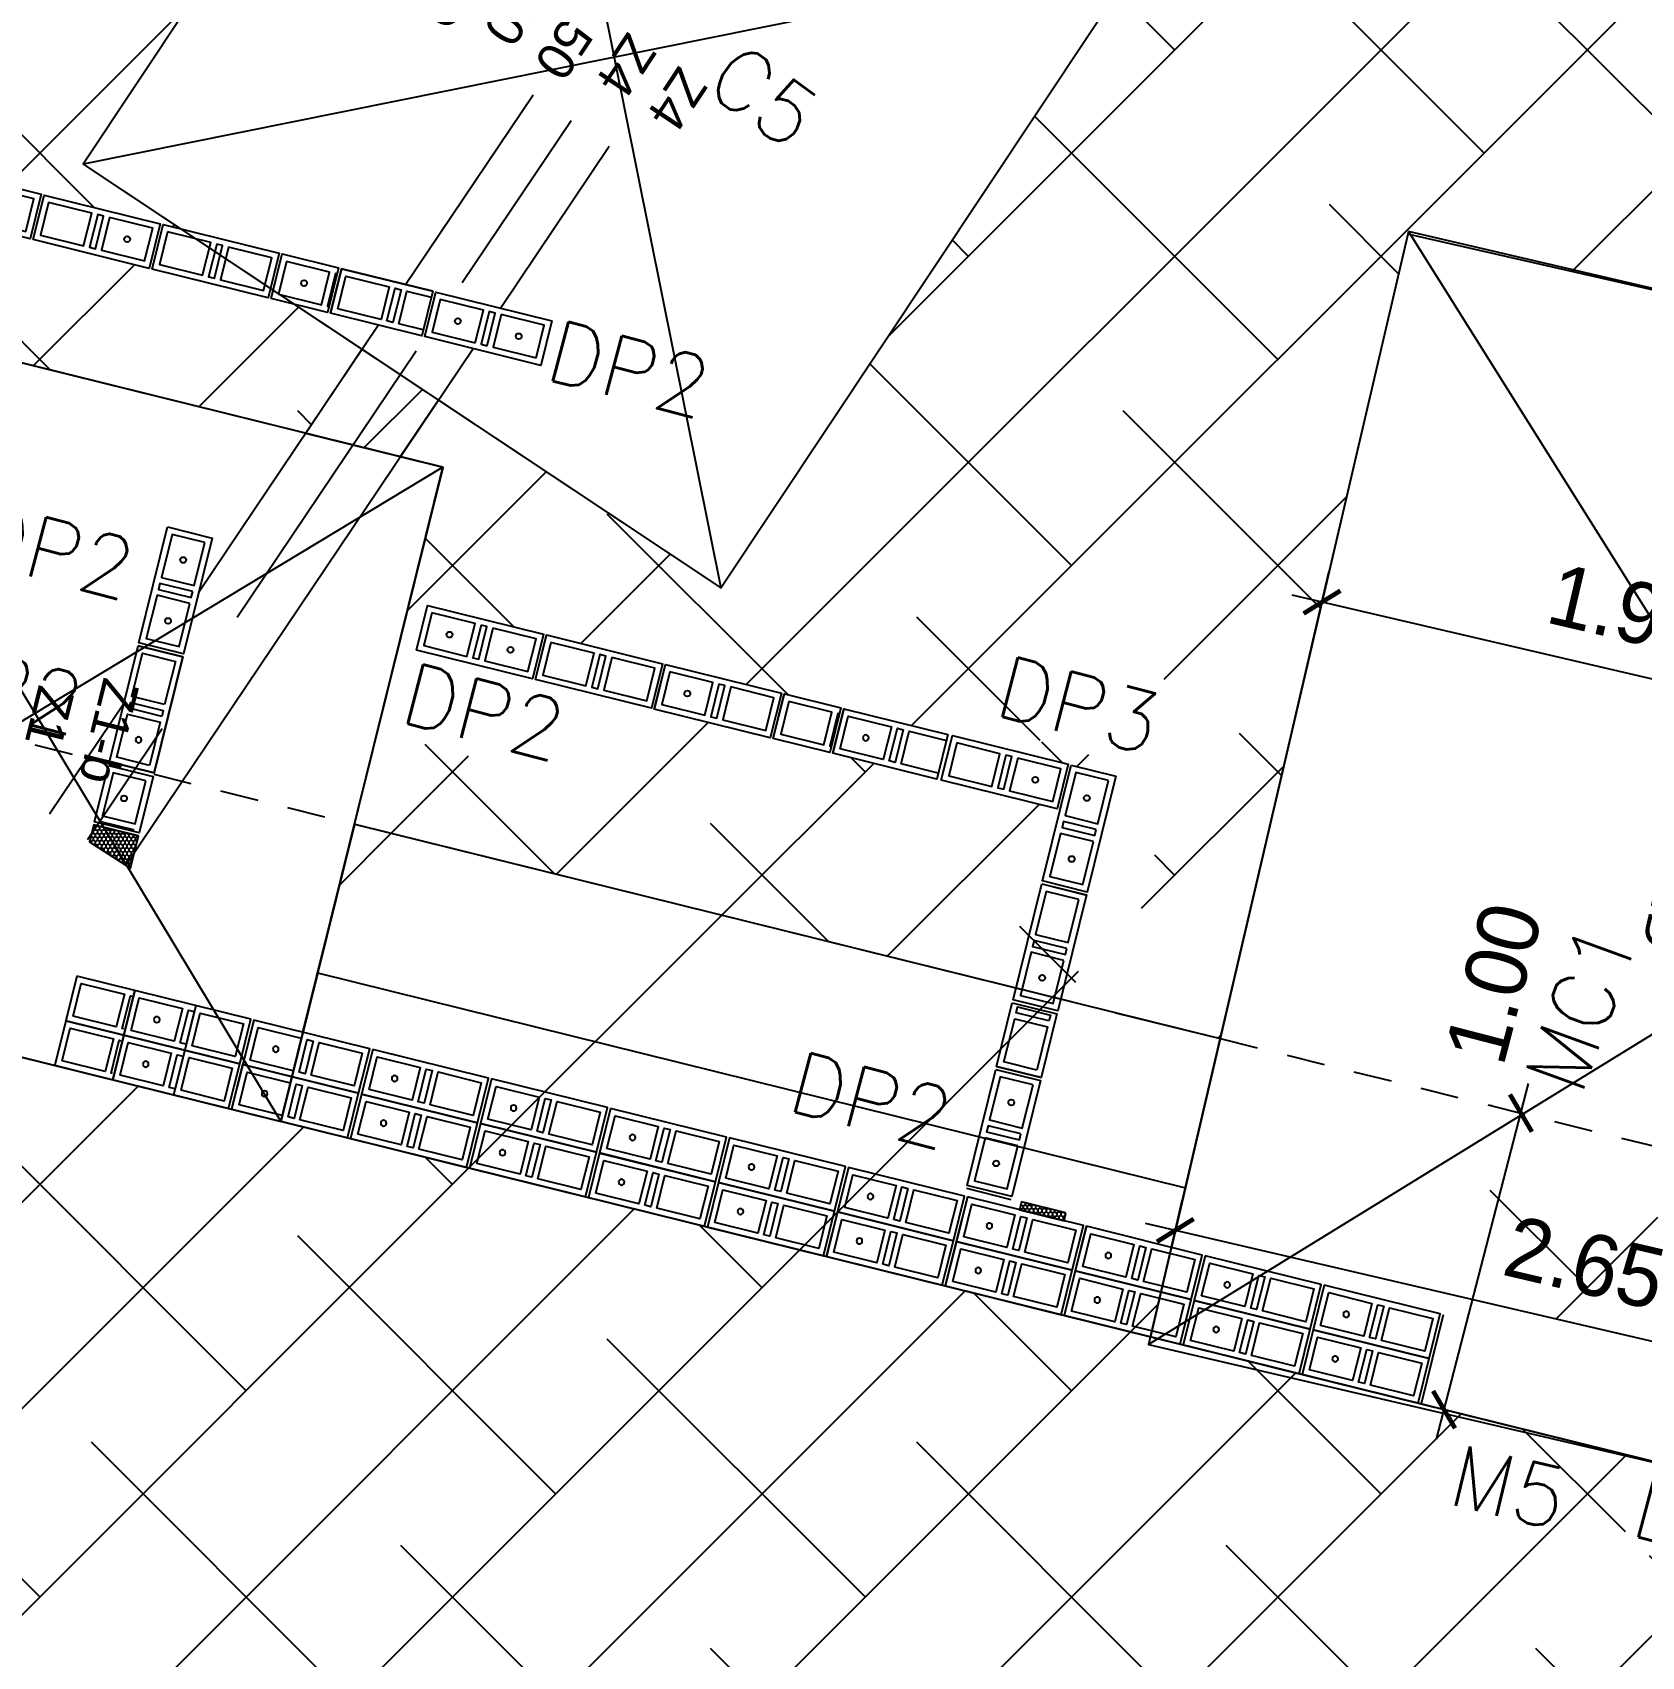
# Model space of a CAD drawing. Header units: metres. Extents: x -33.7 to 12.8, y -17.6 to 9.1.
# Drawn here: x -26.96 to -21.71, y -10.97 to -5.67 of the extents above; entities that cross this region are included whole.
import ezdxf
from ezdxf.enums import TextEntityAlignment as Align
from ezdxf.xclip import XClip

# ---------------------------------------------------------------- set-up
doc = ezdxf.new("R2010")
doc.units = ezdxf.units.M
doc.header["$XCLIPFRAME"] = 2
doc.linetypes.add('HIDDEN', pattern=[0.375, 0.25, -0.125])
for name, color, linetype in [('00', 8, 'Continuous'), ('COTAS', 1, 'Continuous'), ('CUANT-CIMENTACION-SOLERA SA 0.30', 3, 'Continuous'), ('CUANT-CIMENTACION-SOLERA SA 0.30 HUELLA NETA', 3, 'Continuous'), ('CUANT-CIMENTACION-ZAPATAS-Z1', 6, 'Continuous'), ('CUANT-CIMENTACION-ZAPATAS-Z4', 6, 'Continuous'), ('CUANT-CIMENTACION-ZAPATAS-Z6', 6, 'Continuous'), ('CUANT-MURO CONTENCION-CIMIENTO MC1 1.00', 1, 'Continuous'), ('CUANT-MURO CONTENCION-CIMIENTO MC1 1.00 HUELLA', 1, 'Continuous')]:
    doc.layers.add(name, color=color, linetype=linetype)
doc.styles.add('ROMANS', font='romans')
doc.styles.add('ROTULOS', font='GOTHIC.TTF')
doc.styles.get("Standard").update_dxf_attribs({"font": 'arial.ttf'})
doc.dimstyles.new('DIM_100_2', dxfattribs={"dimtxt": 0.2, "dimasz": 0.1, "dimexe": 0.1, "dimexo": 0.1, "dimgap": 0.15, "dimtad": 1, "dimtxsty": 'ROTULOS', "dimblk": 'ARCHTICK', "dimcen": 0.1, "dimdle": 0.1, "dimclrd": 256, "dimclre": 256, "dimclrt": 1, "dimaunit": 1, "dimadec": 3, "dimazin": 3, "dimtfac": 1, "dimtix": 1, "dimtmove": 2, "dimatfit": 0, "dimldrblk": 'FLECHA', "dimfxl": 0.25, "dimtvp": 1, "dimlwd": -1, "dimlwe": -1})

# ---------------------------------------------------------------- blocks, each defined once
blk = doc.blocks.new('*U19')
for points in [[(-0.075, 0.4), (0.075, 0.4), (0.075, 0.01), (-0.075, 0.01)], [(0.055, 0.38), (-0.055, 0.38), (-0.055, 0.235), (0.055, 0.235)], [(0.055, 0.215), (-0.055, 0.215), (-0.055, 0.195), (0.055, 0.195)], [(0.055, 0.175), (-0.055, 0.175), (-0.055, 0.03), (0.055, 0.03)]]:
    blk.add_lwpolyline(points, close=True)
at = {"color": 251}
blk.add_lwpolyline([(-0.075, 0), (0.075, 0)], dxfattribs=at)
at = {"color": 3}
blk.add_circle((0, 0.3075), 0.00953, dxfattribs=at)
blk = doc.blocks.new('*U524')
for points in [[(-0.075, 0.4), (0.075, 0.4), (0.075, 0.205), (-0.075, 0.205)], [(0.055, 0.38), (-0.055, 0.38), (-0.055, 0.235), (0.055, 0.235)]]:
    blk.add_lwpolyline(points, close=True)
blk.add_lwpolyline([(0.055, 0.21), (0.055, 0.215), (-0.055, 0.215), (-0.055, 0.21)])
at = {"color": 251}
blk.add_lwpolyline([(-0.075, 0), (0.075, 0)], dxfattribs=at)
blk = doc.blocks.new('*U525')
for points in [[(-0.075, 0.4), (0.075, 0.4), (0.075, 0.205), (-0.075, 0.205)], [(0.055, 0.38), (-0.055, 0.38), (-0.055, 0.235), (0.055, 0.235)]]:
    blk.add_lwpolyline(points, close=True)
blk.add_lwpolyline([(0.055, 0.21), (0.055, 0.215), (-0.055, 0.215), (-0.055, 0.21)])
at = {"color": 251}
blk.add_lwpolyline([(-0.075, 0), (0.075, 0)], dxfattribs=at)
blk = doc.blocks.new('*U403')
for points in [[(-0.075, 0.4), (0.075, 0.4), (0.075, 0.01), (-0.075, 0.01)], [(0.055, 0.38), (-0.055, 0.38), (-0.055, 0.235), (0.055, 0.235)], [(0.055, 0.215), (-0.055, 0.215), (-0.055, 0.195), (0.055, 0.195)], [(0.055, 0.175), (-0.055, 0.175), (-0.055, 0.03), (0.055, 0.03)]]:
    blk.add_lwpolyline(points, close=True)
at = {"color": 251}
blk.add_lwpolyline([(-0.075, 0), (0.075, 0)], dxfattribs=at)
at = {"color": 3}
for centre in [(0, 0.3075), (0, 0.1025)]:
    blk.add_circle(centre, 0.00953, dxfattribs=at)
blk = doc.blocks.new('*U552')
for points in [[(-0.075, 0.4), (0.075, 0.4), (0.075, 0.01), (-0.075, 0.01)], [(0.055, 0.38), (-0.055, 0.38), (-0.055, 0.235), (0.055, 0.235)], [(0.055, 0.38), (-0.055, 0.38), (-0.055, 0.235), (0.055, 0.235)], [(0.055, 0.215), (-0.055, 0.215), (-0.055, 0.195), (0.055, 0.195)], [(0.055, 0.175), (-0.055, 0.175), (-0.055, 0.03), (0.055, 0.03)]]:
    blk.add_lwpolyline(points, close=True)
blk.add_lwpolyline([(0.055, 0.21), (0.055, 0.215), (-0.055, 0.215), (-0.055, 0.21)])
at = {"color": 251}
blk.add_lwpolyline([(-0.075, 0), (0.075, 0)], dxfattribs=at)
blk = doc.blocks.new('*U350')
for points in [[(-0.075, 0.4), (0.075, 0.4), (0.075, 0.01), (-0.075, 0.01)], [(0.055, 0.38), (-0.055, 0.38), (-0.055, 0.235), (0.055, 0.235)], [(0.055, 0.215), (-0.055, 0.215), (-0.055, 0.195), (0.055, 0.195)], [(0.055, 0.175), (-0.055, 0.175), (-0.055, 0.03), (0.055, 0.03)]]:
    blk.add_lwpolyline(points, close=True)
at = {"color": 251}
blk.add_lwpolyline([(-0.075, 0), (0.075, 0)], dxfattribs=at)
at = {"color": 3}
blk.add_circle((0, 0.3075), 0.00953, dxfattribs=at)
blk = doc.blocks.new('*U351')
for points in [[(-0.075, 0.4), (0.075, 0.4), (0.075, 0.21), (-0.075, 0.21)], [(0.055, 0.38), (-0.055, 0.38), (-0.055, 0.235), (0.055, 0.235)]]:
    blk.add_lwpolyline(points, close=True)
blk.add_lwpolyline([(0.055, 0.21), (0.055, 0.215), (-0.055, 0.215), (-0.055, 0.21)])
at = {"color": 251}
blk.add_lwpolyline([(-0.075, 0.2), (0.075, 0.2)], dxfattribs=at)
blk = doc.blocks.new('*U551')
for points in [[(-0.075, 0.4), (0.075, 0.4), (0.075, 0.01), (-0.075, 0.01)], [(0.055, 0.38), (-0.055, 0.38), (-0.055, 0.235), (0.055, 0.235)], [(0.055, 0.215), (-0.055, 0.215), (-0.055, 0.195), (0.055, 0.195)], [(0.055, 0.175), (-0.055, 0.175), (-0.055, 0.03), (0.055, 0.03)]]:
    blk.add_lwpolyline(points, close=True)
at = {"color": 251}
blk.add_lwpolyline([(-0.075, 0), (0.075, 0)], dxfattribs=at)
at = {"color": 3}
blk.add_circle((0, 0.1025), 0.00953, dxfattribs=at)
blk = doc.blocks.new('*U353')
for points in [[(-0.075, 0.4), (0.075, 0.4), (0.075, 0.01), (-0.075, 0.01)], [(0.055, 0.38), (-0.055, 0.38), (-0.055, 0.235), (0.055, 0.235)], [(0.055, 0.215), (-0.055, 0.215), (-0.055, 0.195), (0.055, 0.195)], [(0.055, 0.175), (-0.055, 0.175), (-0.055, 0.03), (0.055, 0.03)]]:
    blk.add_lwpolyline(points, close=True)
at = {"color": 3}
blk.add_circle((0, 0.3075), 0.00953, dxfattribs=at)
blk = doc.blocks.new('*U355')
for points in [[(-0.075, 0.4), (0.075, 0.4), (0.075, 0.01), (-0.075, 0.01)], [(0.055, 0.38), (-0.055, 0.38), (-0.055, 0.235), (0.055, 0.235)], [(0.055, 0.215), (-0.055, 0.215), (-0.055, 0.195), (0.055, 0.195)], [(0.055, 0.175), (-0.055, 0.175), (-0.055, 0.03), (0.055, 0.03)]]:
    blk.add_lwpolyline(points, close=True)
at = {"color": 251}
blk.add_lwpolyline([(-0.075, 0), (0.075, 0)], dxfattribs=at)
at = {"color": 3}
for centre in [(0, 0.3075), (0, 0.1025)]:
    blk.add_circle(centre, 0.00953, dxfattribs=at)
blk = doc.blocks.new('*U358')
for points in [[(-0.075, 0.4), (0.075, 0.4), (0.075, 0.01), (-0.075, 0.01)], [(0.055, 0.38), (-0.055, 0.38), (-0.055, 0.235), (0.055, 0.235)], [(0.055, 0.215), (-0.055, 0.215), (-0.055, 0.195), (0.055, 0.195)], [(0.055, 0.175), (-0.055, 0.175), (-0.055, 0.03), (0.055, 0.03)]]:
    blk.add_lwpolyline(points, close=True)
at = {"color": 251}
blk.add_lwpolyline([(-0.075, 0), (0.075, 0)], dxfattribs=at)
at = {"color": 3}
blk.add_circle((0, 0.1025), 0.00953, dxfattribs=at)
blk = doc.blocks.new('*U356')
for points in [[(-0.075, 0.4), (0.075, 0.4), (0.075, 0.01), (-0.075, 0.01)], [(0.055, 0.38), (-0.055, 0.38), (-0.055, 0.235), (0.055, 0.235)], [(0.055, 0.215), (-0.055, 0.215), (-0.055, 0.195), (0.055, 0.195)], [(0.055, 0.175), (-0.055, 0.175), (-0.055, 0.03), (0.055, 0.03)]]:
    blk.add_lwpolyline(points, close=True)
at = {"color": 251}
blk.add_lwpolyline([(-0.075, 0), (0.075, 0)], dxfattribs=at)
at = {"color": 3}
for centre in [(0, 0.3075), (0, 0.1025)]:
    blk.add_circle(centre, 0.00953, dxfattribs=at)
blk = doc.blocks.new('*U357')
for points in [[(-0.075, 0.4), (0.075, 0.4), (0.075, 0.01), (-0.075, 0.01)], [(0.055, 0.38), (-0.055, 0.38), (-0.055, 0.235), (0.055, 0.235)], [(0.055, 0.215), (-0.055, 0.215), (-0.055, 0.195), (0.055, 0.195)], [(0.055, 0.175), (-0.055, 0.175), (-0.055, 0.03), (0.055, 0.03)]]:
    blk.add_lwpolyline(points, close=True)
blk = doc.blocks.new('*U458')
for points in [[(-0.075, 0.4), (0.075, 0.4), (0.075, 0.21), (-0.075, 0.21)], [(0.055, 0.38), (-0.055, 0.38), (-0.055, 0.235), (0.055, 0.235)]]:
    blk.add_lwpolyline(points, close=True)
blk.add_lwpolyline([(0.055, 0.21), (0.055, 0.215), (-0.055, 0.215), (-0.055, 0.21)])
at = {"color": 251}
blk.add_lwpolyline([(-0.075, 0.2), (0.075, 0.2)], dxfattribs=at)
at = {"color": 3}
blk.add_circle((0, 0.3075), 0.00953, dxfattribs=at)
blk = doc.blocks.new('*U459')
for points in [[(-0.075, 0.4), (0.075, 0.4), (0.075, 0.01), (-0.075, 0.01)], [(0.055, 0.38), (-0.055, 0.38), (-0.055, 0.235), (0.055, 0.235)], [(0.055, 0.215), (-0.055, 0.215), (-0.055, 0.195), (0.055, 0.195)], [(0.055, 0.175), (-0.055, 0.175), (-0.055, 0.03), (0.055, 0.03)]]:
    blk.add_lwpolyline(points, close=True)
at = {"color": 3}
blk.add_circle((0, 0.3075), 0.00953, dxfattribs=at)
blk = doc.blocks.new('*U348')
for points in [[(-0.075, 0.4), (0.075, 0.4), (0.075, 0.01), (-0.075, 0.01)], [(0.055, 0.38), (-0.055, 0.38), (-0.055, 0.235), (0.055, 0.235)], [(0.055, 0.215), (-0.055, 0.215), (-0.055, 0.195), (0.055, 0.195)], [(0.055, 0.175), (-0.055, 0.175), (-0.055, 0.03), (0.055, 0.03)]]:
    blk.add_lwpolyline(points, close=True)
at = {"color": 251}
blk.add_lwpolyline([(-0.075, 0), (0.075, 0)], dxfattribs=at)
at = {"color": 3}
blk.add_circle((0, 0.3075), 0.00953, dxfattribs=at)
blk = doc.blocks.new('*U555')
for points in [[(-0.075, 0.4), (0.075, 0.4), (0.075, 0.01), (-0.075, 0.01)], [(0.055, 0.38), (-0.055, 0.38), (-0.055, 0.235), (0.055, 0.235)], [(0.055, 0.38), (-0.055, 0.38), (-0.055, 0.235), (0.055, 0.235)], [(0.055, 0.215), (-0.055, 0.215), (-0.055, 0.195), (0.055, 0.195)], [(0.055, 0.175), (-0.055, 0.175), (-0.055, 0.03), (0.055, 0.03)]]:
    blk.add_lwpolyline(points, close=True)
blk.add_lwpolyline([(0.055, 0.21), (0.055, 0.215), (-0.055, 0.215), (-0.055, 0.21)])
at = {"color": 251}
blk.add_lwpolyline([(-0.075, 0), (0.075, 0)], dxfattribs=at)
blk = doc.blocks.new('*U554')
for points in [[(-0.075, 0.4), (0.075, 0.4), (0.075, 0.01), (-0.075, 0.01)], [(0.055, 0.38), (-0.055, 0.38), (-0.055, 0.235), (0.055, 0.235)], [(0.055, 0.215), (-0.055, 0.215), (-0.055, 0.195), (0.055, 0.195)], [(0.055, 0.175), (-0.055, 0.175), (-0.055, 0.03), (0.055, 0.03)]]:
    blk.add_lwpolyline(points, close=True)
at = {"color": 251}
blk.add_lwpolyline([(-0.075, 0), (0.075, 0)], dxfattribs=at)
at = {"color": 3}
blk.add_circle((0, 0.1025), 0.00953, dxfattribs=at)
blk = doc.blocks.new('*U349')
for points in [[(-0.075, 0.4), (0.075, 0.4), (0.075, 0.01), (-0.075, 0.01)], [(0.055, 0.38), (-0.055, 0.38), (-0.055, 0.235), (0.055, 0.235)], [(0.055, 0.38), (-0.055, 0.38), (-0.055, 0.235), (0.055, 0.235)], [(0.055, 0.215), (-0.055, 0.215), (-0.055, 0.195), (0.055, 0.195)], [(0.055, 0.175), (-0.055, 0.175), (-0.055, 0.03), (0.055, 0.03)]]:
    blk.add_lwpolyline(points, close=True)
blk.add_lwpolyline([(0.055, 0.21), (0.055, 0.215), (-0.055, 0.215), (-0.055, 0.21)])
at = {"color": 251}
blk.add_lwpolyline([(-0.075, 0), (0.075, 0)], dxfattribs=at)
blk = doc.blocks.new('*U359')
for points in [[(-0.075, 0.4), (0.075, 0.4), (0.075, 0.21), (-0.075, 0.21)], [(0.055, 0.38), (-0.055, 0.38), (-0.055, 0.235), (0.055, 0.235)]]:
    blk.add_lwpolyline(points, close=True)
blk.add_lwpolyline([(0.055, 0.21), (0.055, 0.215), (-0.055, 0.215), (-0.055, 0.21)])
at = {"color": 251}
blk.add_lwpolyline([(-0.075, 0.2), (0.075, 0.2)], dxfattribs=at)
at = {"color": 3}
blk.add_circle((0, 0.3075), 0.00953, dxfattribs=at)
blk = doc.blocks.new('*U352')
for points in [[(-0.075, 0.4), (0.075, 0.4), (0.075, 0.01), (-0.075, 0.01)], [(0.055, 0.38), (-0.055, 0.38), (-0.055, 0.235), (0.055, 0.235)], [(0.055, 0.215), (-0.055, 0.215), (-0.055, 0.195), (0.055, 0.195)], [(0.055, 0.175), (-0.055, 0.175), (-0.055, 0.03), (0.055, 0.03)]]:
    blk.add_lwpolyline(points, close=True)
at = {"color": 251}
blk.add_lwpolyline([(-0.075, 0), (0.075, 0)], dxfattribs=at)
at = {"color": 3}
for centre in [(0, 0.3075), (0, 0.1025)]:
    blk.add_circle(centre, 0.00953, dxfattribs=at)
blk = doc.blocks.new('*U360')
for points in [[(-0.075, 0.4), (0.075, 0.4), (0.075, 0.01), (-0.075, 0.01)], [(0.055, 0.38), (-0.055, 0.38), (-0.055, 0.235), (0.055, 0.235)], [(0.055, 0.215), (-0.055, 0.215), (-0.055, 0.195), (0.055, 0.195)], [(0.055, 0.175), (-0.055, 0.175), (-0.055, 0.03), (0.055, 0.03)]]:
    blk.add_lwpolyline(points, close=True)
blk = doc.blocks.new('_ArchTick')
at = {"color": 0, "linetype": 'ByBlock', "lineweight": -2, "const_width": 0.15}
blk.add_lwpolyline([(-0.5, -0.5), (0.5, 0.5)], dxfattribs=at)
blk = doc.blocks.new('*D411')
at = {"layer": 'COTAS', "transparency": 16777216}
for p, q in [((-22.3818, -10.2607), (-22.0807, -9.0991)), ((-22.2016, -9.171), (-22.2026, -9.1708)), ((-22.4526, -10.1391), (-22.4535, -10.1388))]:
    blk.add_line(p, q, dxfattribs=at)
at = {"layer": 'Defpoints', "color": 0, "transparency": 16777216}
for p in [(-22.1058, -9.1959), (-22.1048, -9.1961), (-22.3558, -10.1642)]:
    blk.add_point(p, dxfattribs=at)
at = {"layer": 'COTAS', "linetype": 'ByBlock', "transparency": 16777216, "xscale": 0.1, "yscale": 0.1, "zscale": 0.1}
for p, rotation in [((-22.1058, -9.1959), 75.46681666044394), ((-22.3567, -10.1639), 255.4668166604439)]:
    blk.add_blockref('_ArchTick', p, dxfattribs=dict(at, rotation=rotation))
at = {"layer": 'COTAS', "color": 1, "transparency": 16777216, "insert": (-22.194, -8.7719), "char_height": 0.2, "attachment_point": 5, "rotation": 75.4668, "style": 'ROTULOS'}
blk.add_mtext('\\A1;1.00', dxfattribs=at)
blk = doc.blocks.new('FLECHA')
h = blk.add_hatch(color=256)
edge = h.paths.add_edge_path()
edge.add_line((-0.76, -0.716), (-0.346, 0))
edge.add_line((-0.346, 0), (-0.76, 0.716))
edge.add_arc((-0.63, 0.791), 0.15, 30, 210, ccw=False)
edge.add_line((-0.5, 0.866), (0, 0))
edge.add_line((0, 0), (-0.5, -0.866))
edge.add_arc((-0.63, -0.791), 0.15, 150, 330, ccw=False)
blk.add_line((-0.346, 0), (-1.83, 0))
blk.add_lwpolyline([(-0.76, -0.716), (-0.346, 0), (-0.76, 0.716, -1), (-0.5, 0.866), (0, 0), (-0.5, -0.866, -1)], format="xyb", close=True)
blk = doc.blocks.new('*D443')
at = {"layer": 'COTAS', "transparency": 16777216}
for p, q in [((-23.2664, -9.7182), (-23.2111, -9.4813)), ((-20.5541, -10.2042), (-23.3313, -9.556)), ((-20.684, -10.3209), (-20.6287, -10.084))]:
    blk.add_line(p, q, dxfattribs=at)
at = {"layer": 'Defpoints', "color": 0, "transparency": 16777216}
for p in [(-23.2339, -9.5787), (-23.2892, -9.8156), (-20.7068, -10.4183)]:
    blk.add_point(p, dxfattribs=at)
at = {"layer": 'COTAS', "linetype": 'ByBlock', "transparency": 16777216, "xscale": 0.1, "yscale": 0.1, "zscale": 0.1}
for p, rotation in [((-23.2339, -9.5787), 166.8629457921882), ((-20.6515, -10.1814), 346.8629457921882)]:
    blk.add_blockref('_ArchTick', p, dxfattribs=dict(at, rotation=rotation))
at = {"layer": 'COTAS', "color": 1, "transparency": 16777216, "insert": (-21.8972, -9.6853), "char_height": 0.2, "attachment_point": 5, "rotation": 346.8629, "style": 'ROTULOS'}
blk.add_mtext('\\A1;2.65', dxfattribs=at)
blk = doc.blocks.new('*D445')
at = {"layer": 'COTAS', "transparency": 16777216}
for p, q in [((-22.8496, -7.9324), (-22.7324, -7.43)), ((-20.7485, -7.9957), (-22.8525, -7.5047)), ((-20.9404, -8.378), (-20.8232, -7.8756))]:
    blk.add_line(p, q, dxfattribs=at)
at = {"layer": 'Defpoints', "color": 0, "transparency": 16777216}
for p in [(-22.7551, -7.5274), (-22.8724, -8.0298), (-20.9631, -8.4754)]:
    blk.add_point(p, dxfattribs=at)
at = {"layer": 'COTAS', "linetype": 'ByBlock', "transparency": 16777216, "xscale": 0.1, "yscale": 0.1, "zscale": 0.1}
for p, rotation in [((-22.7551, -7.5274), 166.8629457921882), ((-20.8459, -7.973), 346.8629457921882)]:
    blk.add_blockref('_ArchTick', p, dxfattribs=dict(at, rotation=rotation))
at = {"layer": 'COTAS', "color": 1, "transparency": 16777216, "insert": (-21.755, -7.5554), "char_height": 0.2, "attachment_point": 5, "rotation": 346.8629, "style": 'ROTULOS'}
blk.add_mtext('\\A1;1.96', dxfattribs=at)
blk = doc.blocks.new('ZAP_Z1_2.20x2.20')
at = {"color": 0}
for p, q in [((-1.1002, -1.0998), (1.1002, 1.0998)), ((-1.1002, 1.0998), (1.1002, -1.0998))]:
    blk.add_line(p, q, dxfattribs=at)
blk.add_lwpolyline([(-1.1002, -1.0998), (1.1002, -1.0998), (1.1002, 1.0998), (-1.1002, 1.0998)], close=True, dxfattribs=at)
for tag, p in [('ID', (0, 0.25)), ('TIPO', (0, 0.05)), ('LARGO', (0, -0.15)), ('ANCHO', (0, -0.35)), ('PERALTE', (0, -0.55))]:
    blk.add_attdef(tag, text='', height=0.12, dxfattribs=at).set_placement(p, align=Align.MIDDLE_CENTER)
blk = doc.blocks.new('ZAP_Z4_2.50x2.50')
at = {"color": 0}
for p, q in [((-1.25, -1.25), (1.25, 1.25)), ((-1.25, 1.25), (1.25, -1.25))]:
    blk.add_line(p, q, dxfattribs=at)
blk.add_lwpolyline([(-1.25, -1.25), (1.25, -1.25), (1.25, 1.25), (-1.25, 1.25)], close=True, dxfattribs=at)
for tag, p in [('ID', (0, 0.25)), ('TIPO', (0, 0.05)), ('LARGO', (0, -0.15)), ('ANCHO', (0, -0.35)), ('PERALTE', (0, -0.55))]:
    blk.add_attdef(tag, text='', height=0.12, dxfattribs=at).set_placement(p, align=Align.MIDDLE_CENTER)
blk = doc.blocks.new('ZAP_Z6_3.73x3.76')
at = {"color": 0}
for p, q in [((-1.866, -1.8807), (1.866, 1.8807)), ((-1.866, 1.8807), (1.866, -1.8807))]:
    blk.add_line(p, q, dxfattribs=at)
blk.add_lwpolyline([(-1.866, -1.8807), (1.866, -1.8807), (1.866, 1.8807), (-1.866, 1.8807)], close=True, dxfattribs=at)
for tag, p in [('ID', (0, 0.25)), ('TIPO', (0, 0.05)), ('LARGO', (0, -0.15)), ('ANCHO', (0, -0.35)), ('PERALTE', (0, -0.55))]:
    blk.add_attdef(tag, text='', height=0.12, dxfattribs=at).set_placement(p, align=Align.MIDDLE_CENTER)

msp = doc.modelspace()

# ---------------------------------------------------------------- hatches: boundary and pattern name
at = {"layer": '00'}
h = msp.add_hatch(dxfattribs=at)
h.set_pattern_fill('ANSI38', color=256, scale=0.15)
h.paths.add_polyline_path([(-4.6593, 0.8334), (-8.386, 0.8334), (-8.386, -0.2387), (-4.6593, -0.2387)])
h.paths.add_polyline_path([(-5.3507, 0.0369), (-4.7173, 0.0369), (-4.7173, -0.2631), (-5.3507, -0.2631)])
h.paths.add_polyline_path([(-8.1834, 0.8535), (-7.731, 0.8535), (-7.731, 0.5535), (-8.1834, 0.5535)])
h.paths.add_polyline_path([(-9.586, 0.8334), (-9.586, -0.2387), (-8.386, -0.2387), (-8.386, 0.8334)])
h.paths.add_polyline_path([(-8.386, 6.3702), (-8.386, 1.5334), (-4.6593, 1.5334), (-4.6593, 3.3291), (-2.586, 3.3291), (-2.586, 6.3702)])
h.paths.add_polyline_path([(-11.086, 6.3702), (-11.086, 2.9834), (-9.586, 2.9834), (-9.586, 1.5334), (-8.386, 1.5334), (-8.386, 6.3702)])
h.paths.add_polyline_path([(-9.5393, 1.8241), (-8.9155, 1.8241), (-8.9155, 1.5241), (-9.5393, 1.5241)])
h.paths.add_polyline_path([(-8.386, 6.3702), (-8.386, 7.7363), (-8.8848, 7.7363), (-9.2848, 7.7363), (-9.6848, 7.7363), (-10.0848, 7.7363), (-10.4848, 7.7363), (-10.611, 7.7363), (-10.8848, 7.7362), (-11.086, 7.7362), (-11.086, 6.3702)])
h.paths.add_polyline_path([(-3.182, 7.8863), (-3.182, 7.8663), (-3.182, 7.8364), (-3.182, 7.7563), (-3.182, 7.7363), (-3.372, 7.7363), (-3.372, 7.8364), (-3.7597, 7.8364), (-3.7597, 7.7363), (-3.986, 7.7363), (-3.986, 6.7363), (-4.686, 6.7363), (-4.686, 7.7363), (-4.9222, 7.7363), (-5.1122, 7.7363), (-5.3598, 7.7363), (-5.7598, 7.7363), (-6.1598, 7.7363), (-6.5598, 7.7363), (-6.9598, 7.7363), (-7.3598, 7.7363), (-7.586, 7.7362), (-7.586, 6.7363), (-8.286, 6.7363), (-8.286, 7.7363), (-8.386, 7.7363), (-8.386, 6.3702), (-2.586, 6.3702), (-2.586, 6.7363), (-2.936, 6.7363), (-2.936, 7.7363), (-3.172, 7.7363), (-3.172, 7.8364), (-3.172, 7.8863)], is_closed=False)
h.paths.add_polyline_path([(-2.586, 3.3291), (1.439, 3.3291), (1.439, 4.9451), (-2.011, 4.9451), (-2.011, 6.3702), (-2.586, 6.3702)])
h.paths.add_polyline_path([(-2.011, 7.7363), (-2.236, 7.7363), (-2.236, 6.7363), (-2.586, 6.7363), (-2.586, 6.3702), (-2.011, 6.3702)])
h.paths.add_polyline_path([(4.6574, 4.9302), (3.9462, 5.2268), (4.0571, 5.4926), (2.139, 6.2926), (2.139, 1.5084), (3.2303, 1.5084)])
h.paths.add_polyline_path([(10.1144, 2.8169), (9.7724, 2.9595), (9.9071, 3.2826), (6.4461, 4.726), (6.2536, 4.2645), (5.3035, 4.6608), (3.9158, 1.3334), (9.4957, 1.3334), (9.7777, 2.0095)])
h.paths.add_polyline_path([(8.7205, 1.6505), (9.3407, 1.3935), (9.1876, 1.024), (8.5673, 1.281)])
h.paths.add_polyline_path([(9.4957, 1.3334), (3.9158, 1.3334), (3.6968, 0.8084), (2.139, 0.8084), (2.139, -2.6637), (7.8287, -2.6637)])
h.paths.add_polyline_path([(7.0302, -2.4025), (7.6504, -2.6595), (7.4973, -3.029), (6.877, -2.772)])
h.paths.add_polyline_path([(8.6568, 1.3446), (9.1961, 1.0926), (9.0691, 0.8208), (8.5298, 1.0728)])
h.paths.add_polyline_path([(7.453, -3.5646), (7.8287, -2.6637), (2.139, -2.6637), (2.139, -3.1747), (3.0741, -3.5646)])
h.paths.add_polyline_path([(3.0741, -3.5646), (6.4622, -4.9777), (6.5969, -4.6546), (6.9389, -4.7973), (7.453, -3.5646)])
h.paths.add_polyline_path([(-5.3882, -2.6637), (-5.3882, -0.9387), (-8.0538, -0.9387), (-8.0538, -2.6637)])
h.paths.add_polyline_path([(-6.0368, -2.5157), (-5.5845, -2.5157), (-5.5845, -2.8157), (-6.0368, -2.8157)])
h.paths.add_polyline_path([(-11.386, -3.8953), (-11.386, -2.6637), (-11.386, -0.3166), (-12.886, -0.3166), (-12.886, 0.5401), (-15.8572, -0.7944), (-17.5814, -3.3881), (-14.0719, -5.7717), (-13.5557, -4.9952), (-12.557, -5.6591)])
h.paths.add_polyline_path([(-15.8572, -0.7944), (-17.6054, -1.5796), (-17.4593, -1.6767), (-18.2811, -2.9129), (-17.5814, -3.3881)])
h.paths.add_polyline_path([(-12.886, 1.3334), (-12.886, 2.4194), (-15.3829, 4.7202), (-17.9279, 4.7202), (-20.7334, 0.4997), (-17.9006, -1.3833), (-15.5456, -0.3256), (-14.4428, 1.3334)])
h.paths.add_polyline_path([(-11.786, 2.9834), (-12.886, 2.9834), (-12.886, 2.8274), (-15.36, 5.107), (-15.36, 5.5139), (-11.786, 5.5139), (-11.786, 2.9834)])
h.paths.add_polyline_path([(-23.2556, 0.1331), (-23.1743, 0.079), (-22.2323, 1.4961), (-20.9832, 0.6658), (-18.2881, 4.7202), (-18.66, 4.7202), (-18.66, 7.0363)])
h.paths.add_polyline_path([(-15.36, 7.0363), (-15.36, 6.3702), (-11.786, 6.3702), (-11.786, 7.0363)])
h.paths.add_polyline_path([(-14.9493, 6.5059), (-14.4969, 6.5059), (-14.4969, 6.2059), (-14.9493, 6.2059)])
h.paths.add_polyline_path([(-13.402, 7.054), (-12.7307, 7.0389), (-12.7397, 6.639), (-13.411, 6.6541)])
h.paths.add_polyline_path([(-11.736, 6.2139), (-11.736, 6.3702), (-15.36, 6.3702), (-15.36, 6.2139)])
h.paths.add_polyline_path([(-22.706, -7.3169), (-22.4748, -6.3262), (-20.6318, -6.7465), (-19.9949, -3.9537), (-22.5603, -2.2485), (-24.2496, -4.7898), (-23.3334, -5.3988), (-24.0254, -6.4398)])
h.paths.add_polyline_path([(-25.7636, -7.053), (-25.6242, -7.0875), (-25.9129, -8.2523), (-23.5743, -8.8319), (-23.4877, -8.4824), (-23.4397, -8.2471), (-23.8182, -8.1533), (-24.2016, -8.0582), (-24.5899, -7.962), (-24.9781, -7.8658), (-25.3664, -7.7696), (-25.7449, -7.6757), (-25.7088, -7.5301), (-25.3206, -7.6264), (-24.9323, -7.7226), (-24.5441, -7.8188), (-24.1558, -7.9151), (-23.7821, -8.0077), (-23.3939, -8.1039), (-23.2483, -8.14), (-23.3445, -8.5282), (-23.4287, -8.868), (-23.0877, -8.9525), (-22.706, -7.3169), (-24.0254, -6.4398), (-24.7173, -7.4808), (-25.6392, -6.868)])
h.paths.add_polyline_path([(-19.3284, -9.3819), (-18.7609, -9.7591), (-16.3508, -6.1334), (-13.937, -7.7379), (-13.7738, -7.492), (-14.7736, -6.8274), (-14.238, -6.0216), (-17.7475, -3.638), (-19.9216, -6.9085), (-18.797, -7.165)])
h.paths.add_polyline_path([(-19.7546, -10.8089), (-19.5492, -10.945), (-18.927, -10.009), (-19.4029, -9.6926), (-19.6751, -10.8286)])
h.paths.add_polyline_path([(-18.6973, -16.0499), (-18.2664, -14.311), (-20.7079, -12.6881), (-19.7152, -11.1948), (-20.6224, -10.5938), (-20.8884, -10.5278), (-21.2767, -10.4316), (-21.6649, -10.3354), (-22.0532, -10.2391), (-22.124, -10.2216), (-24.9656, -14.4963)])
h.paths.add_polyline_path([(-24.9656, -14.4963), (-22.124, -10.2216), (-22.4414, -10.1429), (-22.8297, -10.0467), (-23.218, -9.9505), (-23.6062, -9.8542), (-23.9945, -9.758), (-24.3827, -9.6618), (-24.771, -9.5655), (-25.1592, -9.4693), (-25.5475, -9.3731), (-25.9357, -9.2769), (-26.1534, -9.2229), (-26.324, -9.1806), (-26.7122, -9.0844), (-27.1005, -8.9882), (-27.2036, -8.9626), (-30.0452, -13.2373), (-25.6764, -14.3201)])
h.paths.add_polyline_path([(-22.1972, -9.4099), (-21.5063, -9.5712), (-21.5972, -9.9607), (-22.2881, -9.7994)])
h.paths.add_polyline_path([(-27.2036, -8.9626), (-27.4887, -8.8919), (-27.877, -8.7957), (-28.2652, -8.6995), (-28.2888, -8.6936), (-28.6535, -8.6032), (-29.032, -8.5094), (-29.1026, -8.4919), (-31.9442, -12.7666), (-30.0452, -13.2373)])
h.paths.add_polyline_path([(-29.6289, -8.3615), (-29.6974, -8.3445), (-29.733, -8.3357), (-30.0423, -8.259), (-33.4182, -12.4013), (-31.9442, -12.7666), (-29.1026, -8.4919), (-29.2503, -8.4553)])
h.paths.add_polyline_path([(-27.3143, -6.1019), (-26.9261, -6.1982), (-26.5378, -6.2944), (-26.4809, -6.3085), (-26.7993, -6.0969), (-26.1073, -5.0559), (-26.5251, -4.7781), (-27.3934, -6.0824), (-27.3241, -6.0995)], is_closed=False)
h.paths.add_polyline_path([(-26.1838, -6.5367), (-26.1924, -6.5713), (-26.338, -6.5352), (-26.3294, -6.5006), (-26.5836, -6.4376), (-26.9719, -6.3414), (-27.3601, -6.2451), (-27.4817, -6.215), (-27.7172, -6.5687), (-26.0735, -6.9761), (-25.889, -6.702), (-26.1102, -6.5549)])
h.paths.add_polyline_path([(-27.7888, -6.6763), (-28.4237, -7.6299), (-28.0482, -7.723)])
h.paths.add_polyline_path([(-23.1743, 0.079), (-23.2556, 0.1331), (-26.5251, -4.7781), (-26.1073, -5.0559), (-25.4153, -4.0149), (-24.4994, -4.6237), (-22.8101, -2.0824), (-24.0592, -1.2521)])
h.paths.add_polyline_path([(-14.4428, 1.3334), (-15.5456, -0.3256), (-12.886, 0.8689), (-12.886, 1.3334)])
h.paths.add_polyline_path([(-11.0382, -0.4636), (-11.0382, -0.3166), (-11.386, -0.3166), (-11.386, -2.6637), (-11.3538, -2.6637), (-11.3538, -0.4636)])
h.paths.add_polyline_path([(-19.9216, -6.9085), (-17.7475, -3.638), (-18.4471, -3.1628), (-19.2861, -4.4249), (-19.7277, -4.1314), (-20.3393, -6.8132)])
h.paths.add_polyline_path([(2.1518, -2.8988), (2.7756, -2.8988), (2.7756, -3.1988), (2.1518, -3.1988)])
h.paths.add_polyline_path([(-20.7446, -3.7304), (-20.0476, -3.8632), (-20.1225, -4.2561), (-20.8195, -4.1233)])
h.paths.add_polyline_path([(-25.755, -7.6631), (-25.1515, -7.8209), (-25.2273, -8.1111), (-25.8309, -7.9534)])
h.paths.add_polyline_path([(-19.2987, -9.1554), (-19.0535, -8.8097), (-18.8088, -8.9833), (-19.054, -9.329)])
h.paths.add_polyline_path([(-20.9886, -10.5251), (-20.5588, -10.6317), (-20.631, -10.9229), (-21.0608, -10.8163)])
h.paths.add_polyline_path([(-25.441, -14.4093), (-25.2795, -13.7576), (-24.8912, -13.8538), (-25.0527, -14.5055)])
h.paths.add_polyline_path([(-25.6505, -14.3528), (-25.5225, -13.7715), (-25.2295, -13.8361), (-25.3575, -14.4174)])
h.paths.add_polyline_path([(-19.8576, -6.0936), (-19.4643, -5.503), (-19.1314, -5.7247), (-19.5246, -6.3153)])
h.paths.add_polyline_path([(-2.011, 6.6254), (-2.0963, 6.6254), (-2.0963, 6.9254), (-2.011, 6.9254)], flags=16)
h.paths.add_polyline_path([(-2.011, 6.8147), (-2.1595, 6.8147), (-2.1595, 7.2147), (-2.011, 7.2147)], flags=16)
h.paths.add_polyline_path([(-7.1504, 0.8049), (-6.441, 0.789), (-6.45, 0.3891), (-7.1594, 0.4051)], flags=16)
h.paths.add_polyline_path([(-7.1232, 0.4867), (-6.547, 0.4867), (-6.547, 0.1867), (-7.1232, 0.1867)], flags=16)
h.paths.add_polyline_path([(-6.0487, -0.1365), (-6.0487, 0.5635), (-5.6487, 0.5635), (-5.6487, -0.1365)], flags=16)
h.paths.add_polyline_path([(-11.0246, 6.0206), (-10.3913, 6.0206), (-10.3913, 5.7206), (-11.0246, 5.7206)], flags=16)
h.paths.add_polyline_path([(-10.7401, 4.2263), (-10.1639, 4.2263), (-10.1639, 3.9263), (-10.7401, 3.9263)], flags=16)
h.paths.add_polyline_path([(-10.8373, 4.5734), (-10.1277, 4.5734), (-10.1277, 4.1734), (-10.8373, 4.1734)], flags=16)
h.paths.add_polyline_path([(-8.9728, 6.9005), (-8.9728, 7.572), (-8.5728, 7.572), (-8.5728, 6.9005)], flags=16)
h.paths.add_polyline_path([(-10.0971, 7.638), (-9.4258, 7.6229), (-9.4348, 7.223), (-10.1061, 7.2381)], flags=16)
h.paths.add_polyline_path([(-10.0218, 7.3154), (-9.4265, 7.3154), (-9.4265, 7.0154), (-10.0218, 7.0154)], flags=16)
h.paths.add_polyline_path([(-10.8373, 7.0355), (-10.1277, 7.0355), (-10.1277, 6.6355), (-10.8373, 6.6355)], flags=16)
h.paths.add_polyline_path([(-10.7401, 6.6884), (-10.1639, 6.6884), (-10.1639, 6.3884), (-10.7401, 6.3884)], flags=16)
h.paths.add_polyline_path([(-5.3728, 6.9005), (-5.3728, 7.572), (-4.9728, 7.572), (-4.9728, 6.9005)], flags=16)
h.paths.add_polyline_path([(-6.3245, 7.3651), (-5.7292, 7.3651), (-5.7292, 7.0651), (-6.3245, 7.0651)], flags=16)
h.paths.add_polyline_path([(-6.3998, 7.638), (-5.7285, 7.6229), (-5.7375, 7.223), (-6.4088, 7.2381)], flags=16)
h.paths.add_polyline_path([(-3.7873, 7.2147), (-3.0777, 7.2147), (-3.0777, 6.8147), (-3.7873, 6.8147)], flags=16)
h.paths.add_polyline_path([(-7.2901, 6.8676), (-6.7139, 6.8676), (-6.7139, 6.5676), (-7.2901, 6.5676)], flags=16)
h.paths.add_polyline_path([(-7.3873, 7.2147), (-6.6777, 7.2147), (-6.6777, 6.8147), (-7.3873, 6.8147)], flags=16)
h.paths.add_polyline_path([(-1.8399, 4.034), (-1.1304, 4.034), (-1.1304, 3.634), (-1.8399, 3.634)], flags=16)
h.paths.add_polyline_path([(0.4157, 4.2451), (0.9919, 4.2451), (0.9919, 3.9451), (0.4157, 3.9451)], flags=16)
h.paths.add_polyline_path([(0.3231, 4.5921), (1.0326, 4.5921), (1.0326, 4.1921), (0.3231, 4.1921)], flags=16)
h.paths.add_polyline_path([(3.3137, 4.5875), (3.9633, 4.302), (3.8023, 3.9358), (3.1528, 4.2213)], flags=16)
h.paths.add_polyline_path([(3.2297, 4.2453), (3.7572, 4.0135), (3.6365, 3.7389), (3.109, 3.9707)], flags=16)
h.paths.add_polyline_path([(2.1466, -0.3731), (2.7704, -0.3731), (2.7704, -0.6731), (2.1466, -0.6731)], flags=16)
h.paths.add_polyline_path([(3.1299, 0.6767), (3.7728, 0.6767), (3.7728, 0.3767), (3.1299, 0.3767)], flags=16)
h.paths.add_polyline_path([(6.9665, -2.7084), (7.5058, -2.9604), (7.3788, -3.2322), (6.8395, -2.9801)], flags=16)
h.paths.add_polyline_path([(-7.9718, -0.9672), (-7.2625, -0.9832), (-7.2715, -1.3831), (-7.9809, -1.3671)], flags=16)
h.paths.add_polyline_path([(-7.9447, -1.2855), (-7.3685, -1.2855), (-7.3685, -1.5855), (-7.9447, -1.5855)], flags=16)
h.paths.add_polyline_path([(-16.0534, -4.1835), (-15.8082, -3.8378), (-15.5635, -4.0114), (-15.8087, -4.3571)], flags=16)
h.paths.add_polyline_path([(-15.882, -4.4089), (-15.4893, -3.818), (-15.1561, -4.0394), (-15.5489, -4.6303)], flags=16)
h.paths.add_polyline_path([(-15.4944, -0.66), (-15.1916, -1.3017), (-15.5533, -1.4724), (-15.8562, -0.8307)], flags=16)
h.paths.add_polyline_path([(-15.1916, -0.7068), (-14.9795, -1.0737), (-15.2392, -1.2238), (-15.4513, -0.8569)], flags=16)
h.paths.add_polyline_path([(-12.4951, -4.0567), (-11.9374, -4.4306), (-12.1602, -4.7628), (-12.7178, -4.3889)], flags=16)
h.paths.add_polyline_path([(-12.6176, -4.3441), (-12.1384, -4.6972), (-12.3163, -4.9387), (-12.7955, -4.5856)], flags=16)
h.paths.add_polyline_path([(-18.1856, -2.8372), (-17.7928, -2.2463), (-17.4597, -2.4677), (-17.8524, -3.0586)], flags=16)
h.paths.add_polyline_path([(-19.6813, 0.7981), (-19.0904, 0.4053), (-19.3118, 0.0722), (-19.9027, 0.465)], flags=16)
h.paths.add_polyline_path([(-15.0925, 3.5852), (-14.7506, 3.8357), (-14.5733, 3.5937), (-14.9152, 3.3432)], flags=16)
h.paths.add_polyline_path([(-19.1626, 2.6531), (-18.5717, 2.2604), (-18.7931, 1.9272), (-19.384, 2.32)], flags=16)
h.paths.add_polyline_path([(-18.8699, 2.7271), (-18.5287, 2.4757), (-18.7067, 2.2342), (-19.0479, 2.4856)], flags=16)
h.paths.add_polyline_path([(-15.0544, 3.2966), (-14.5142, 3.7567), (-14.2549, 3.4521), (-14.795, 2.9921)], flags=16)
h.paths.add_polyline_path([(-15.3473, 5.5061), (-14.7235, 5.5061), (-14.7235, 5.2061), (-15.3473, 5.2061)], flags=16)
h.paths.add_polyline_path([(-13.6656, 5.4855), (-12.9562, 5.4695), (-12.9653, 5.0696), (-13.6746, 5.0856)], flags=16)
h.paths.add_polyline_path([(-13.6384, 5.1672), (-13.0622, 5.1672), (-13.0622, 4.8672), (-13.6384, 4.8672)], flags=16)
h.paths.add_polyline_path([(-20.9408, 3.2934), (-20.4616, 2.9403), (-20.6396, 2.6988), (-21.1188, 3.0519)], flags=16)
h.paths.add_polyline_path([(-20.8113, 3.603), (-20.2521, 3.2313), (-20.4736, 2.8982), (-21.0327, 3.2699)], flags=16)
h.paths.add_polyline_path([(-13.3383, 6.7373), (-12.7431, 6.7373), (-12.7431, 6.4373), (-13.3383, 6.4373)], flags=16)
h.paths.add_polyline_path([(-20.6692, -4.0667), (-20.2504, -4.1315), (-20.2962, -4.4279), (-20.7151, -4.3632)], flags=16)
h.paths.add_polyline_path([(-22.9334, -3.0194), (-22.3425, -3.4122), (-22.5639, -3.7453), (-23.1548, -3.3525)], flags=16)
h.paths.add_polyline_path([(-22.6407, -2.9454), (-22.2996, -3.1968), (-22.4775, -3.4384), (-22.8187, -3.187)], flags=16)
h.paths.add_polyline_path([(-23.6003, -7.6928), (-22.9968, -7.8506), (-23.0727, -8.1408), (-23.6762, -7.983)], flags=16)
h.paths.add_polyline_path([(-19.1273, -9.3808), (-18.7346, -8.7899), (-18.4014, -9.0114), (-18.7942, -9.6023)], flags=16)
h.paths.add_polyline_path([(-19.2282, -15.1266), (-18.6685, -15.3293), (-18.7707, -15.6113), (-19.3304, -15.4087)], flags=16)
h.paths.add_polyline_path([(-21.7032, -10.3271), (-21.0997, -10.4849), (-21.1756, -10.7752), (-21.7791, -10.6174)], flags=16)
h.paths.add_polyline_path([(-19.1764, -14.8285), (-18.5329, -15.0204), (-18.6472, -15.4037), (-19.2907, -15.2119)], flags=16)
h.paths.add_polyline_path([(-24.6976, -2.4015), (-24.2184, -2.7546), (-24.3963, -2.9961), (-24.8755, -2.643)], flags=16)
h.paths.add_polyline_path([(-24.8921, -2.5383), (-24.3329, -2.91), (-24.5543, -3.2432), (-25.1135, -2.8715)], flags=16)
h.paths.add_polyline_path([(8.1076, 3.5617), (8.6525, 3.3222), (8.5318, 3.0475), (7.9869, 3.287)], flags=16)
h.paths.add_polyline_path([(8.2853, 3.9202), (8.8214, 3.6702), (8.6481, 3.2986), (8.112, 3.5486)], flags=16)
h.paths.add_polyline_path([(2.8707, 5.5518), (3.4156, 5.3122), (3.2949, 5.0376), (2.75, 5.2771)], flags=24)
h.paths.add_polyline_path([(3.1058, 5.8643), (3.618, 5.5686), (3.413, 5.2135), (2.9008, 5.5092)], flags=24)
h = msp.add_hatch(dxfattribs=at)
h.set_pattern_fill('HONEY', color=256, scale=0.0025, angle=270)
h.set_pattern_definition([(270, (-3340.964695, 3169.52856), (0.006874076613, -0.01190625), [0.0079375, -0.015875]), (30, (-3340.964695, 3169.52856), (0.006874076658, 0.011906249974), [0.0079375, -0.015875]), (330, (-3340.964695, 3169.52856), (0.01374815327, -2.6e-11), [-0.015875, 0.0079375])])
h.paths.add_polyline_path([(-26.6185, -8.2906), (-26.7641, -8.2545), (-26.7778, -8.3097), (-26.6447, -8.3961)])
h = msp.add_hatch(dxfattribs=at)
h.set_pattern_fill('HONEY', color=256, scale=0.0025, angle=270)
h.set_pattern_definition([(270, (-3337.929635, 3168.3269446), (0.006874076613, -0.01190625), [0.0079375, -0.015875]), (30, (-3337.929635, 3168.3269446), (0.006874076658, 0.011906249974), [0.0079375, -0.015875]), (330, (-3337.929635, 3168.3269446), (0.01374815327, -2.6e-11), [-0.015875, 0.0079375])])
h.paths.add_polyline_path([(-23.5908, -9.522), (-23.7364, -9.4859), (-23.7427, -9.5113), (-23.5971, -9.5474)])
at = {"layer": 'CUANT-CIMENTACION-SOLERA SA 0.30 HUELLA NETA'}
h = msp.add_hatch(dxfattribs=at)
h.set_pattern_fill('ANSI31', scale=0.3)
h.paths.add_polyline_path([(-25.7638, -7.0533), (-26.0736, -6.9764), (-25.889, -6.7019), (-25.6392, -6.868), (-25.7638, -7.0533)])
at = {"layer": 'CUANT-MURO CONTENCION-CIMIENTO MC1 1.00 HUELLA'}
h = msp.add_hatch(dxfattribs=at)
h.set_pattern_fill('ANSI31', scale=0.3)
h.paths.add_polyline_path([(-23.0879, -8.9524), (-23.3151, -9.926), (-20.5972, -10.5999), (-20.5972, -10.6), (-26.153, -9.223), (-25.9125, -8.2523), (-23.0879, -8.9524)])

# ---------------------------------------------------------------- linework, layer by layer
at = {"layer": '00'}
for points in [[(-24.4994, -4.6237), (-25.4153, -4.0149), (-26.7993, -6.0969), (-25.889, -6.702)], [(-25.6392, -6.868), (-24.7173, -7.4808), (-23.3334, -5.3988), (-24.2496, -4.7898)], [(-25.7468, -6.4905), (-25.3305, -5.8715)], [(-25.4369, -6.5673), (-25.0816, -6.0389)], [(-20.6318, -6.7465), (-22.4748, -6.3262), (-23.2468, -9.6342)], [(-26.0735, -6.9761), (-27.7596, -6.5582), (-28.2166, -8.4024)], [(-26.4207, -7.4924), (-25.8359, -6.6229)], [(-26.6601, -8.386), (-25.526, -6.6997)], [(-26.0813, -8.9317), (-25.6242, -7.0875), (-25.7636, -7.053)], [(-26.9091, -8.2186), (-26.6654, -7.8563)], [(-30.0423, -8.259), (-20.5972, -10.6)], [(-25.9129, -8.2523), (-23.5743, -8.8319)], [(-28.2888, -8.6936), (-28.2888, -8.6936), (-26.1534, -9.2229), (-26.1534, -9.2229)], [(-23.4287, -8.868), (-23.0877, -8.9525)], [(-23.315, -9.9264), (-20.5972, -10.6)]]:
    msp.add_lwpolyline(points, dxfattribs=at)
at = {"layer": '00', "linetype": 'HIDDEN', "ltscale": 0.5}
for points in [[(-28.0482, -7.723), (-26.7143, -8.0536)], [(-26.5687, -8.0897), (-25.9129, -8.2523)], [(-23.0877, -8.9525), (-20.3567, -9.6294)]]:
    msp.add_lwpolyline(points, dxfattribs=at)
at = {"layer": '00'}
for points in [[(-26.6185, -8.2906), (-26.7641, -8.2545), (-26.7778, -8.3097), (-26.6447, -8.3961)], [(-23.5908, -9.522), (-23.7364, -9.4859), (-23.7427, -9.5113), (-23.5971, -9.5474)]]:
    msp.add_lwpolyline(points, close=True, dxfattribs=at)
at = {"layer": 'CUANT-CIMENTACION-SOLERA SA 0.30'}
for points in [[(-25.5614, -6.4836), (-25.206, -5.9552)], [(-26.2962, -7.5761), (-25.7114, -6.7066)], [(-26.7846, -8.3023), (-26.5409, -7.94)]]:
    msp.add_lwpolyline(points, dxfattribs=at)
at = {"layer": 'CUANT-CIMENTACION-SOLERA SA 0.30 HUELLA NETA'}
msp.add_lwpolyline([(-25.7638, -7.0533), (-26.0736, -6.9764), (-25.889, -6.7019), (-25.6392, -6.868), (-25.7638, -7.0533)], close=True, dxfattribs=at)
at = {"layer": 'CUANT-MURO CONTENCION-CIMIENTO MC1 1.00'}
msp.add_lwpolyline([(-26.0337, -8.7374), (-23.2006, -9.4396)], dxfattribs=at)
at = {"layer": 'CUANT-MURO CONTENCION-CIMIENTO MC1 1.00 HUELLA'}
msp.add_lwpolyline([(-23.0879, -8.9524), (-23.3151, -9.926), (-20.5972, -10.5999), (-20.5972, -10.6), (-26.153, -9.223), (-25.9125, -8.2523), (-23.0879, -8.9524)], close=True, dxfattribs=at)

# ---------------------------------------------------------------- block references
at = {"layer": '00'}
for name, p, rotation in [('*U348', (-26.9441, -6.271), 76.07958780671105), ('*U555', (-26.5559, -6.3672), 76.07958780671105), ('*U554', (-26.5559, -6.3672), 76.07958780671105), ('*U349', (-26.1676, -6.4634), 76.07958780671105), ('*U359', (-25.7794, -6.5597), 76.07958780671105), ('*U352', (-25.6756, -6.5854), 256.079587806711), ('*U355', (-26.5465, -7.6883), 346.079587863482), ('*U403', (-25.3047, -7.7076), 76.07958780671105), ('*U552', (-24.9164, -7.8038), 76.07958780671105), ('*U350', (-24.5282, -7.9), 76.07958780671105), ('*U351', (-24.1399, -7.9963), 76.07958780671105), ('*U551', (-23.5915, -8.1322), 76.07958780671105), ('*U355', (-23.5969, -8.4657), 346.079587863482), ('*U458', (-26.7394, -8.4667), 346.079587863482), ('*U358', (-23.6931, -8.8539), 346.079587863482), ('*U356', (-23.8432, -9.4595), 346.079587863482)]:
    msp.add_blockref(name, p, dxfattribs=dict(at, rotation=rotation))
ref = msp.add_blockref('*U360', (-25.5853, -6.6078), dxfattribs=dict(at, xscale=-1, rotation=76.07958780671079))
XClip(ref).set_block_clipping_path([(-0.0750000005, 0.0930671496), (0.0749999999, 0.4)])
ref = msp.add_blockref('*U459', (-26.5441, -7.6786), dxfattribs=dict(at, xscale=-1, rotation=166.0795878067108))
XClip(ref).set_block_clipping_path([(-0.0749999999, 0.01), (0.0750000002, 0.4)])
ref = msp.add_blockref('*U353', (-23.9458, -8.0444), dxfattribs=dict(at, xscale=-1, rotation=76.07958780671079))
XClip(ref).set_block_clipping_path([(-0.0749999999, 0.05), (0.0749999999, 0.4)])
at = {"layer": '00', "xscale": -1, "rotation": 76.0795688424195}
for name, p in [('*U525', (-26.4494, -8.9177)), ('*U19', (-26.2601, -8.9646)), ('*U524', (-26.4855, -9.0633)), ('*U19', (-25.8719, -9.0609)), ('*U19', (-26.2962, -9.1102)), ('*U19', (-25.4836, -9.1571)), ('*U19', (-25.908, -9.2065)), ('*U19', (-25.0954, -9.2533)), ('*U19', (-25.5197, -9.3027)), ('*U19', (-24.7071, -9.3496)), ('*U19', (-25.1315, -9.3989)), ('*U19', (-24.3189, -9.4458)), ('*U19', (-24.7432, -9.4951)), ('*U19', (-23.9306, -9.542)), ('*U19', (-24.355, -9.5914)), ('*U19', (-23.5424, -9.6382)), ('*U19', (-23.9667, -9.6876)), ('*U19', (-23.1541, -9.7345)), ('*U19', (-23.5785, -9.7838)), ('*U19', (-22.7659, -9.8307)), ('*U19', (-23.1902, -9.8801)), ('*U19', (-22.802, -9.9763)), ('*U19', (-22.3776, -9.9269)), ('*U19', (-22.4137, -10.0725))]:
    msp.add_blockref(name, p, dxfattribs=at)
at = {"layer": '00'}
ref = msp.add_blockref('*U357', (-23.6483, -8.6732), dxfattribs=dict(at, xscale=-1, rotation=166.0795878067108))
XClip(ref).set_block_clipping_path([(-0.0749999999, 0.1861684902), (0.0749999999, 0.4)])
at = {"layer": 'CUANT-CIMENTACION-ZAPATAS-Z1', "rotation": -103.90994414750129}
msp.add_blockref('ZAP_Z1_2.20x2.20', (-26.9565, -7.8908), dxfattribs=at).add_auto_attribs({'ID': 'Z1-b', 'TIPO': 'Z1', 'LARGO': '2.20', 'ANCHO': '2.20', 'PERALTE': 'PEND'})
at = {"layer": 'CUANT-CIMENTACION-ZAPATAS-Z4', "rotation": -123.61379184947819}
msp.add_blockref('ZAP_Z4_2.50x2.50', (-25.066, -5.748), dxfattribs=at).add_auto_attribs({'ID': 'Z4', 'TIPO': 'Z4', 'LARGO': '2.50', 'ANCHO': '2.50', 'PERALTE': 'PEND'})
at = {"layer": 'CUANT-CIMENTACION-ZAPATAS-Z6', "rotation": -103.13621242831388}
msp.add_blockref('ZAP_Z6_3.73x3.76', (-21.0655, -8.5614), dxfattribs=at).add_auto_attribs({'ID': 'Z6', 'TIPO': 'Z6', 'LARGO': '3.73', 'ANCHO': '3.76', 'PERALTE': 'PEND'})

# ---------------------------------------------------------------- texts
at = {"layer": '00', "style": 'ROMANS'}
for s, rotation, p in [('C5', 324.0903, (-24.4928, -6.0594)), ('MC1', 70.094, (-21.7201, -8.6207)), ('M5', 346.4641, (-21.9854, -10.5588))]:
    msp.add_text(s, height=0.2, rotation=rotation, dxfattribs=at).set_placement(p, align=Align.RIGHT)
for s, p in [('DP2', (-25.2989, -6.7968)), ('DP2', (-27.1776, -7.3895)), ('DP2', (-27.3448, -7.831)), ('DP2', (-25.7727, -7.9164)), ('DP3', (-23.8316, -7.8932)), ('DP2', (-24.5076, -9.1846)), ('DP5', (-21.755, -10.572))]:
    msp.add_text(s, height=0.2, rotation=345.349, dxfattribs=at).set_placement(p)

# ---------------------------------------------------------------- dimensions: what is measured, and where the dimension line sits
at = {"layer": '00'}
for p1, p2, distance, picture, middle in [((-20.9631, -8.4754), (-22.8724, -8.0298), -0.5159, '*D445', (-21.755, -7.5554)), ((-20.7068, -10.4183), (-23.2892, -9.8156), -0.2433, '*D443', (-21.8972, -9.6853))]:
    dim = msp.add_aligned_dim(p1=p1, p2=p2, distance=distance, dimstyle='DIM_100_2', dxfattribs=at)
    dim.commit()
    dim.dimension.update_dxf_attribs({"geometry": picture, "text_midpoint": middle})
dim = msp.add_linear_dim(base=(-22.1058, -9.1959), p1=(-22.3558, -10.1642), p2=(-22.1048, -9.1961), angle=75.4668, dimstyle='DIM_100_2', dxfattribs=at)
dim.commit()
dim.dimension.update_dxf_attribs({"geometry": '*D411', "text_midpoint": (-22.194, -8.7719), "dimtype": 161})

doc.saveas('drawing.dxf')
